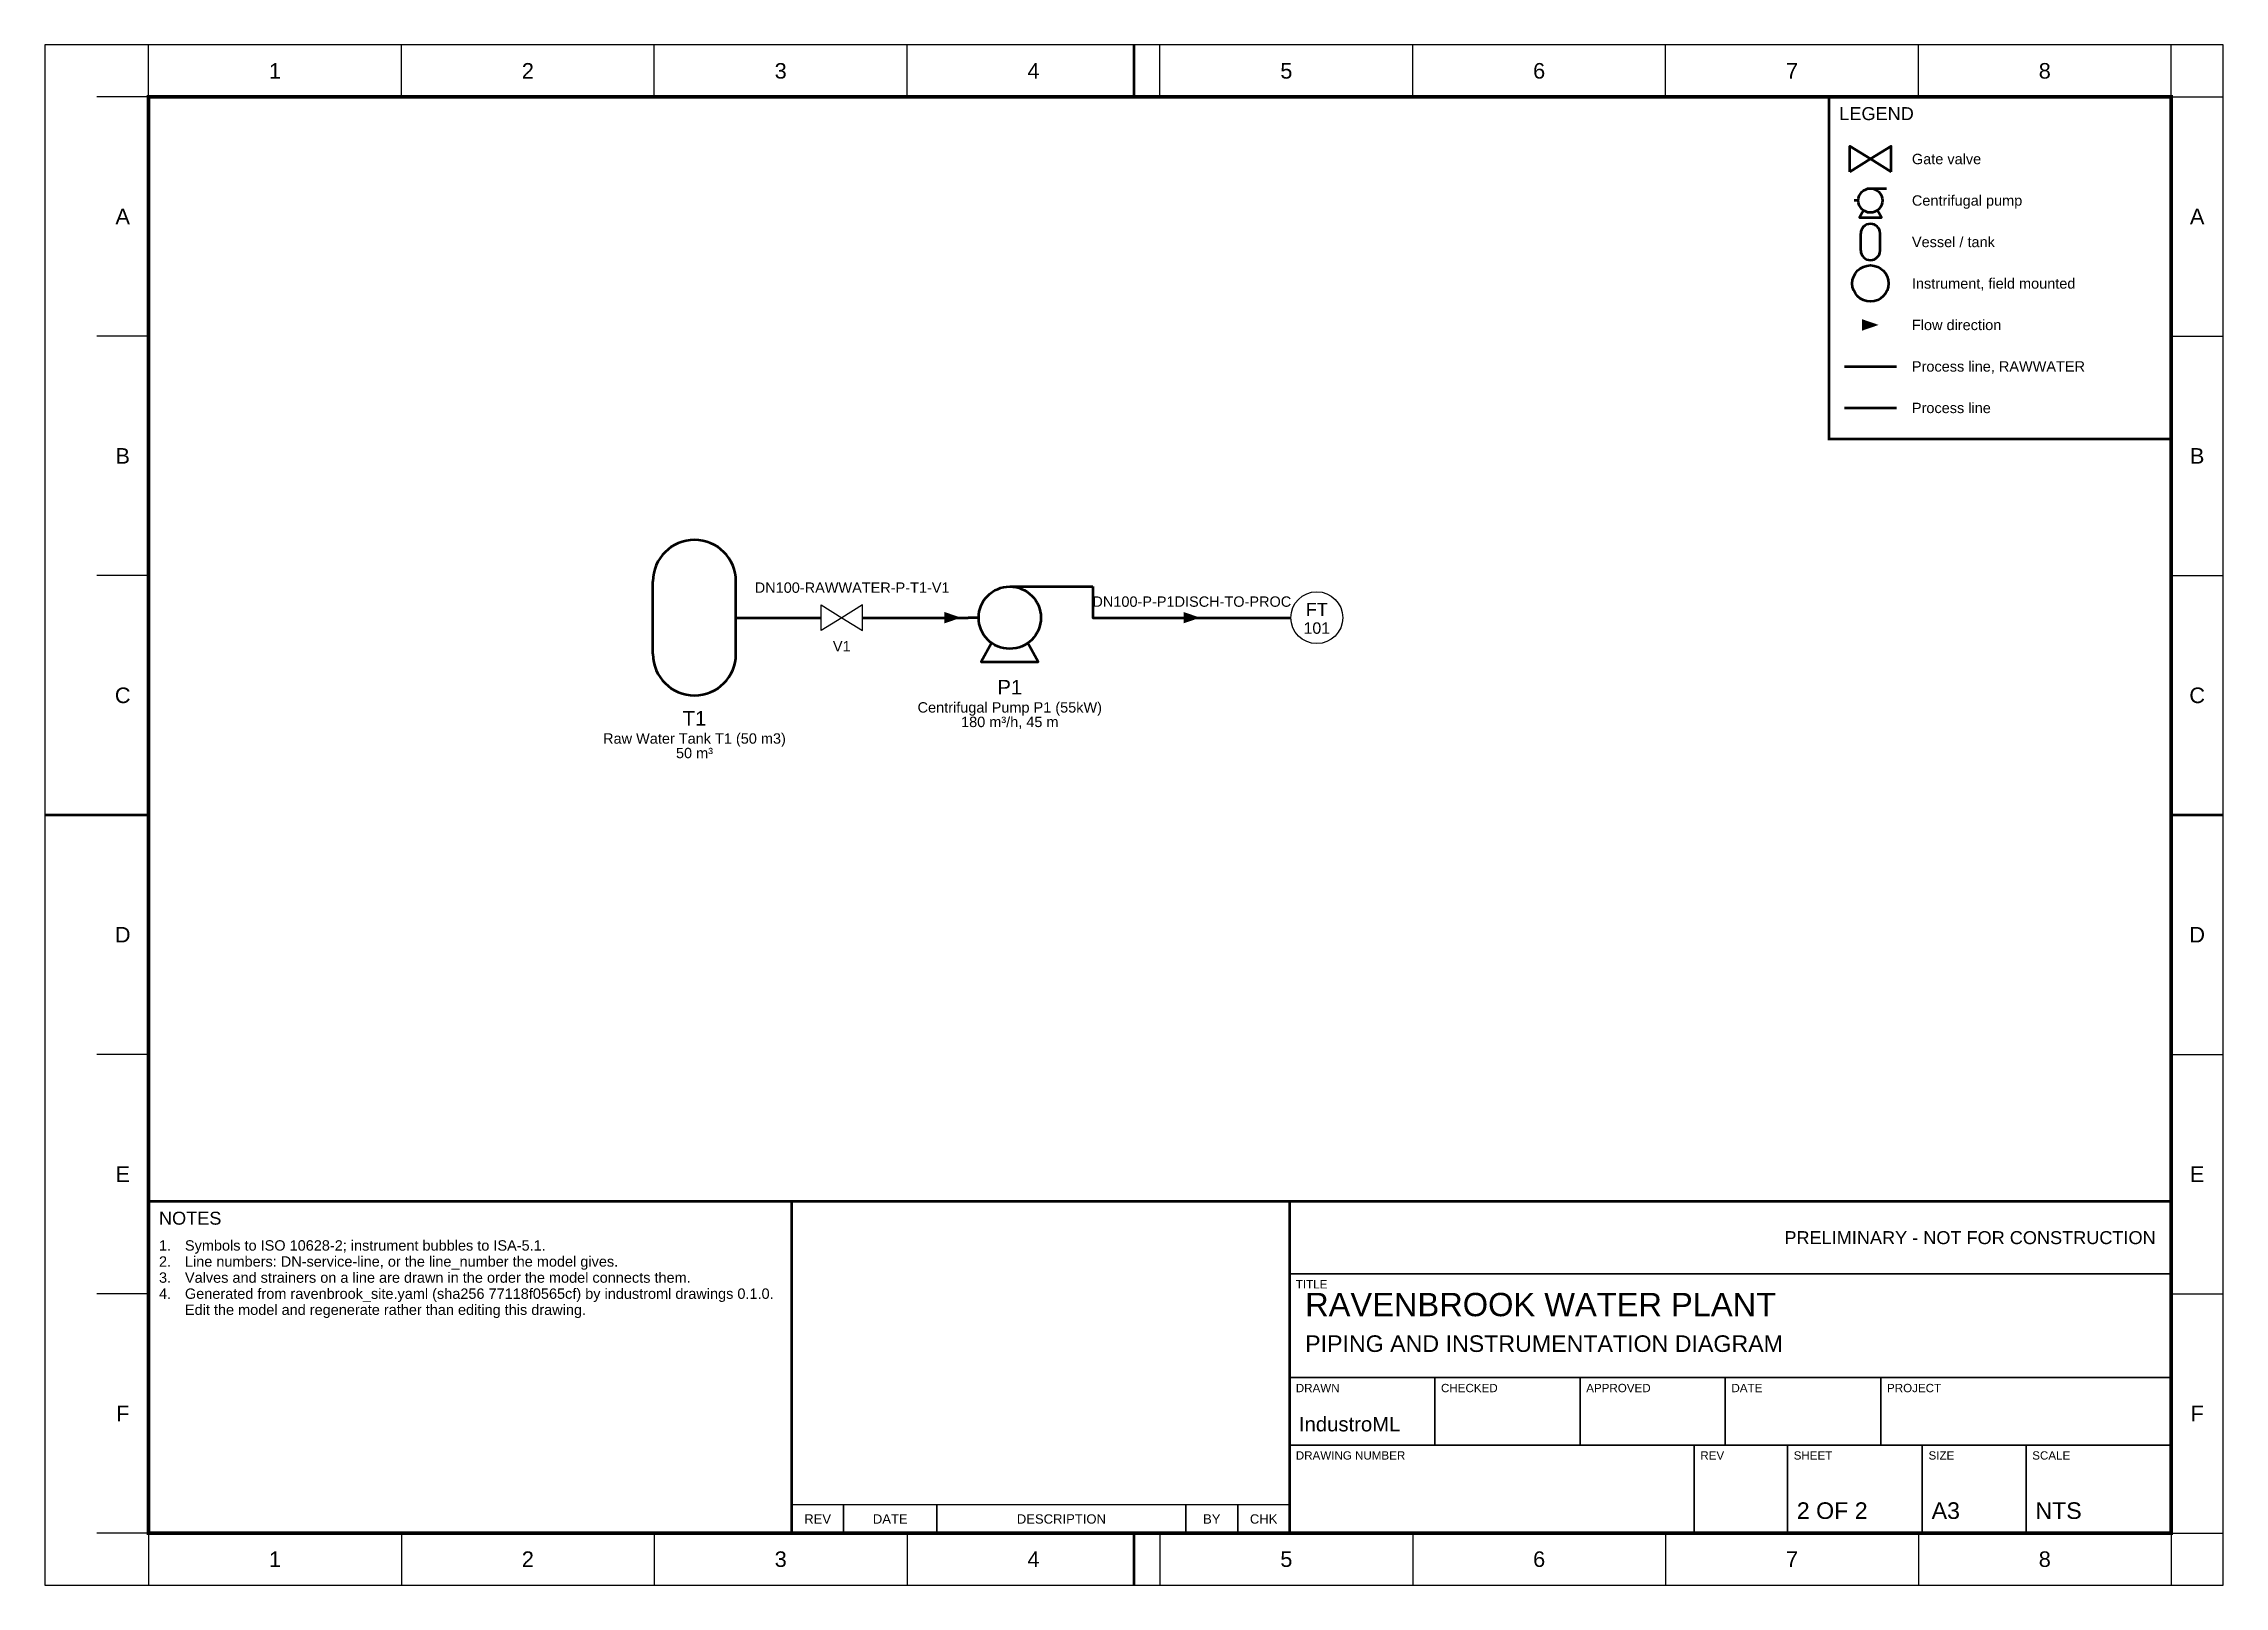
# Model space of a CAD drawing. Header units: millimetres. Extents: x 0 to 420, y 0 to 297.
import ezdxf
from ezdxf.enums import TextEntityAlignment as Align

# ---------------------------------------------------------------- set-up
doc = ezdxf.new("R2010")
doc.units = ezdxf.units.MM
for name, color, linetype, lineweight in [('P-EQUIP', 7, 'Continuous', 50), ('P-INST', 7, 'Continuous', 25), ('P-LINE', 7, 'Continuous', 50), ('P-LINE-RAWWATER', 7, 'Continuous', 50), ('P-LINE-TEXT', 7, 'Continuous', 18), ('P-TAG', 7, 'Continuous', 25), ('P-TEXT', 7, 'Continuous', 18), ('P-VALVE', 7, 'Continuous', 25), ('SHEET-BORDER', 7, 'Continuous', 25), ('SHEET-TEXT', 7, 'Continuous', 18), ('SHEET-TITLE', 7, 'Continuous', 35)]:
    doc.layers.add(name, color=color, linetype=linetype, lineweight=lineweight)
doc.styles.add('IND', font='arial.ttf')

# ---------------------------------------------------------------- blocks, each defined once
blk = doc.blocks.new('P-GATE')
for points in [[(-4, -2.5), (-4, 2.5), (0, 0)], [(4, -2.5), (4, 2.5), (0, 0)]]:
    blk.add_lwpolyline(points, close=True)
blk = doc.blocks.new('P-PUMP')
for p, q in [((0, 6), (8, 6)), ((-6, 0), (-8, 0))]:
    blk.add_line(p, q)
blk.add_lwpolyline([(-3.5, -4.9), (-5.5, -8.5), (5.5, -8.5), (3.5, -4.9)])
blk.add_circle((0, 0), 6)
blk = doc.blocks.new('P-TANK')
for p, q in [((-8, -7), (-8, 7)), ((8, -7), (8, 7))]:
    blk.add_line(p, q)
for centre, start, end in [((0, 7), 0, 180), ((0, -7), 180, 360)]:
    blk.add_arc(centre, 8, start, end)
blk = doc.blocks.new('P-INST')
blk.add_circle((0, 0), 5)
at = {"style": 'IND'}
for tag, height, p in [('FUNC', 2.5, (0, 1.6)), ('LOOP', 2.2, (0, -2))]:
    blk.add_attdef(tag, text='', height=height, dxfattribs=at).set_placement(p, align=Align.MIDDLE_CENTER)
blk = doc.blocks.new('P-ARROW')
h = blk.add_hatch(color=256)
h.dxf.hatch_style = 1
h.paths.add_polyline_path([(-1.6, -1.1), (-1.6, 1.1), (1.6, 0)])

msp = doc.modelspace()

# ---------------------------------------------------------------- linework, layer by layer
at = {"layer": 'P-LINE'}
for p, q in [((347, 227), (357, 227)), ((194.05, 192.55), (200.55, 192.55)), ((195.55, 192.55), (202.05, 192.55))]:
    msp.add_line(p, q, dxfattribs=at)
msp.add_lwpolyline([(202.05, 192.55), (202.05, 186.55), (240.25, 186.55)], dxfattribs=at)
at = {"layer": 'P-LINE-RAWWATER'}
for p, q in [((347, 235), (357, 235)), ((133.25, 186.55), (149.65, 186.55)), ((157.65, 186.55), (174.05, 186.55))]:
    msp.add_line(p, q, dxfattribs=at)
msp.add_lwpolyline([(174.05, 186.55), (174.05, 186.55), (178.05, 186.55)], dxfattribs=at)
at = {"layer": 'SHEET-BORDER'}
for p, q in [((20, 287), (20, 297)), ((68.75, 287), (68.75, 297)), ((117.5, 287), (117.5, 297)), ((166.25, 287), (166.25, 297)), ((215, 287), (215, 297)), ((263.75, 287), (263.75, 297)), ((312.5, 287), (312.5, 297)), ((361.25, 287), (361.25, 297)), ((410, 287), (410, 297)), ((20, 287), (10, 287)), ((410, 287), (420, 287)), ((20, 240.83), (10, 240.83)), ((410, 240.83), (420, 240.83)), ((20, 194.67), (10, 194.67)), ((410, 194.67), (420, 194.67)), ((20, 148.5), (10, 148.5)), ((410, 148.5), (420, 148.5)), ((20, 102.33), (10, 102.33)), ((410, 102.33), (420, 102.33)), ((20, 56.17), (10, 56.17)), ((410, 56.17), (420, 56.17)), ((20, 10), (10, 10)), ((20, 10), (20, 0)), ((68.75, 10), (68.75, 0)), ((117.5, 10), (117.5, 0)), ((166.25, 10), (166.25, 0)), ((215, 10), (215, 0)), ((263.75, 10), (263.75, 0)), ((312.5, 10), (312.5, 0)), ((361.25, 10), (361.25, 0)), ((410, 10), (410, 0)), ((410, 10), (420, 10))]:
    msp.add_line(p, q, dxfattribs=at)
for points in [[(0, 0), (420, 0), (420, 297), (0, 297)], [(240, 60), (410, 60), (410, 74), (240, 74)], [(240, 40), (410, 40), (410, 60), (240, 60)], [(240, 27), (268, 27), (268, 40), (240, 40)], [(268, 27), (296, 27), (296, 40), (268, 40)], [(296, 27), (324, 27), (324, 40), (296, 40)], [(324, 27), (354, 27), (354, 40), (324, 40)], [(354, 27), (410, 27), (410, 40), (354, 40)], [(240, 10), (318, 10), (318, 27), (240, 27)], [(318, 10), (336, 10), (336, 27), (318, 27)], [(336, 10), (362, 10), (362, 27), (336, 27)], [(362, 10), (382, 10), (382, 27), (362, 27)], [(382, 10), (410, 10), (410, 27), (382, 27)], [(144, 10), (154, 10), (154, 15.5), (144, 15.5)], [(154, 10), (172, 10), (172, 15.5), (154, 15.5)], [(172, 10), (220, 10), (220, 15.5), (172, 15.5)], [(220, 10), (230, 10), (230, 15.5), (220, 15.5)], [(230, 10), (240, 10), (240, 15.5), (230, 15.5)]]:
    msp.add_lwpolyline(points, close=True, dxfattribs=at)
at = {"layer": 'SHEET-BORDER', "const_width": 0.5}
for points in [[(210, 297), (210, 287)], [(0, 148.5), (20, 148.5)], [(420, 148.5), (410, 148.5)], [(210, 0), (210, 10)]]:
    msp.add_lwpolyline(points, dxfattribs=at)
at = {"layer": 'SHEET-BORDER'}
for points, const_width in [([(20, 10), (410, 10), (410, 287), (20, 287)], 0.7), ([(344, 221), (410, 221), (410, 287), (344, 287)], 0.5), ([(20, 10), (144, 10), (144, 74), (20, 74)], 0.5), ([(144, 10), (240, 10), (240, 74), (144, 74)], 0.5), ([(240, 10), (410, 10), (410, 74), (240, 74)], 0.5)]:
    msp.add_lwpolyline(points, close=True, dxfattribs=dict(at, const_width=const_width))

# ---------------------------------------------------------------- block references
at = {"layer": 'P-EQUIP'}
for name, p in [('P-GATE', (352, 275)), ('P-ARROW', (352, 243)), ('P-TANK', (125.25, 186.55)), ('P-PUMP', (186.05, 186.55))]:
    msp.add_blockref(name, p, dxfattribs=at)
for name, p, xscale, yscale in [('P-PUMP', (352, 267), 0.3888888888888889, 0.3888888888888889), ('P-TANK', (352, 259), 0.23333333333333334, 0.23333333333333334), ('P-INST', (352, 251), 0.7, 0.7)]:
    msp.add_blockref(name, p, dxfattribs=dict(at, xscale=xscale, yscale=yscale))
at = {"layer": 'P-INST'}
msp.add_blockref('P-INST', (245.25, 186.55), dxfattribs=at).add_auto_attribs({'FUNC': 'FT', 'LOOP': '101'})
at = {"layer": 'P-LINE'}
msp.add_blockref('P-ARROW', (221.15, 186.55), dxfattribs=at)
at = {"layer": 'P-LINE-RAWWATER'}
msp.add_blockref('P-ARROW', (175.05, 186.55), dxfattribs=at)
at = {"layer": 'P-VALVE'}
msp.add_blockref('P-GATE', (153.65, 186.55), dxfattribs=at)

# ---------------------------------------------------------------- texts
at = {"layer": 'P-LINE-TEXT', "style": 'IND'}
for s, p in [('DN100-RAWWATER-P-T1-V1', (155.65, 190.75)), ('DN100-P-P1DISCH-TO-PROC', (221.15, 188.05))]:
    msp.add_text(s, height=2, dxfattribs=at).set_placement(p, align=Align.BOTTOM_CENTER)
at = {"layer": 'P-TAG', "style": 'IND'}
for s, height, p in [('V1', 2, (153.65, 182.05)), ('P1', 2.8, (186.05, 174.55)), ('T1', 2.8, (125.25, 168.55))]:
    msp.add_text(s, height=height, dxfattribs=at).set_placement(p, align=Align.TOP_CENTER)
at = {"layer": 'P-TEXT', "style": 'IND'}
for s, p in [('Centrifugal Pump P1 (55kW)', (186.05, 170.25)), ('Raw Water Tank T1 (50 m3)', (125.25, 164.25)), ('180 m³/h, 45 m', (186.05, 167.45)), ('50 m³', (125.25, 161.45))]:
    msp.add_text(s, height=2, dxfattribs=at).set_placement(p, align=Align.TOP_CENTER)
at = {"layer": 'SHEET-TEXT', "style": 'IND'}
for s, height, p in [('1', 3, (44.38, 292)), ('2', 3, (93.12, 292)), ('3', 3, (141.88, 292)), ('4', 3, (190.62, 292)), ('5', 3, (239.38, 292)), ('6', 3, (288.12, 292)), ('7', 3, (336.88, 292)), ('8', 3, (385.62, 292)), ('A', 3, (15, 263.92)), ('A', 3, (415, 263.92)), ('B', 3, (15, 217.75)), ('B', 3, (415, 217.75)), ('C', 3, (15, 171.58)), ('C', 3, (415, 171.58)), ('D', 3, (15, 125.42)), ('D', 3, (415, 125.42)), ('E', 3, (15, 79.25)), ('E', 3, (415, 79.25)), ('F', 3, (15, 33.08)), ('F', 3, (415, 33.08)), ('REV', 1.8, (149, 12.75)), ('DATE', 1.8, (163, 12.75)), ('DESCRIPTION', 1.8, (196, 12.75)), ('BY', 1.8, (225, 12.75)), ('CHK', 1.8, (235, 12.75)), ('1', 3, (44.38, 5)), ('2', 3, (93.12, 5)), ('3', 3, (141.88, 5)), ('4', 3, (190.62, 5)), ('5', 3, (239.38, 5)), ('6', 3, (288.12, 5)), ('7', 3, (336.88, 5)), ('8', 3, (385.62, 5))]:
    msp.add_text(s, height=height, dxfattribs=at).set_placement(p, align=Align.MIDDLE_CENTER)
for s, p in [('Gate valve', (360, 275)), ('Centrifugal pump', (360, 267)), ('Vessel / tank', (360, 259)), ('Instrument, field mounted', (360, 251)), ('Flow direction', (360, 243)), ('Process line, RAWWATER', (360, 235)), ('Process line', (360, 227))]:
    msp.add_text(s, height=2, dxfattribs=at).set_placement(p, align=Align.MIDDLE_LEFT)
for s, height, p in [('2.', 2, (22, 63.4)), ('1.', 2, (22, 66.5)), ('Symbols to ISO 10628-2; instrument bubbles to ISA-5.1.', 2, (27, 66.5)), ('Line numbers: DN-service-line, or the line_number the model gives.', 2, (27, 63.4)), ('3.', 2, (22, 60.3)), ('Valves and strainers on a line are drawn in the order the model connects them.', 2, (27, 60.3)), ('4.', 2, (22, 57.2)), ('Generated from ravenbrook_site.yaml (sha256 77118f0565cf) by industroml drawings 0.1.0.', 2, (27, 57.2)), ('TITLE', 1.6, (241.2, 58.8)), ('Edit the model and regenerate rather than editing this drawing.', 2, (27, 54.1)), ('DRAWN', 1.6, (241.2, 38.8)), ('CHECKED', 1.6, (269.2, 38.8)), ('APPROVED', 1.6, (297.2, 38.8)), ('DATE', 1.6, (325.2, 38.8)), ('PROJECT', 1.6, (355.2, 38.8)), ('DRAWING NUMBER', 1.6, (241.2, 25.8)), ('REV', 1.6, (319.2, 25.8)), ('SHEET', 1.6, (337.2, 25.8)), ('SIZE', 1.6, (363.2, 25.8)), ('SCALE', 1.6, (383.2, 25.8))]:
    msp.add_text(s, height=height, dxfattribs=at).set_placement(p, align=Align.TOP_LEFT)
at = {"layer": 'SHEET-TITLE', "style": 'IND'}
for s, p in [('LEGEND', (346, 285)), ('NOTES', (22, 72))]:
    msp.add_text(s, height=2.5, dxfattribs=at).set_placement(p, align=Align.TOP_LEFT)
msp.add_text('PRELIMINARY - NOT FOR CONSTRUCTION', height=2.5, dxfattribs=at).set_placement((407, 67), align=Align.MIDDLE_RIGHT)
for s, height, p in [('RAVENBROOK WATER PLANT', 4.5, (243, 50.5)), ('PIPING AND INSTRUMENTATION DIAGRAM', 3.2, (243, 44)), ('IndustroML', 2.8, (241.8, 28.8)), ('2 OF 2', 3.2, (337.8, 11.8)), ('A3', 3.2, (363.8, 11.8)), ('NTS', 3.2, (383.8, 11.8))]:
    msp.add_text(s, height=height, dxfattribs=at).set_placement(p, align=Align.BOTTOM_LEFT)

doc.saveas('drawing.dxf')
